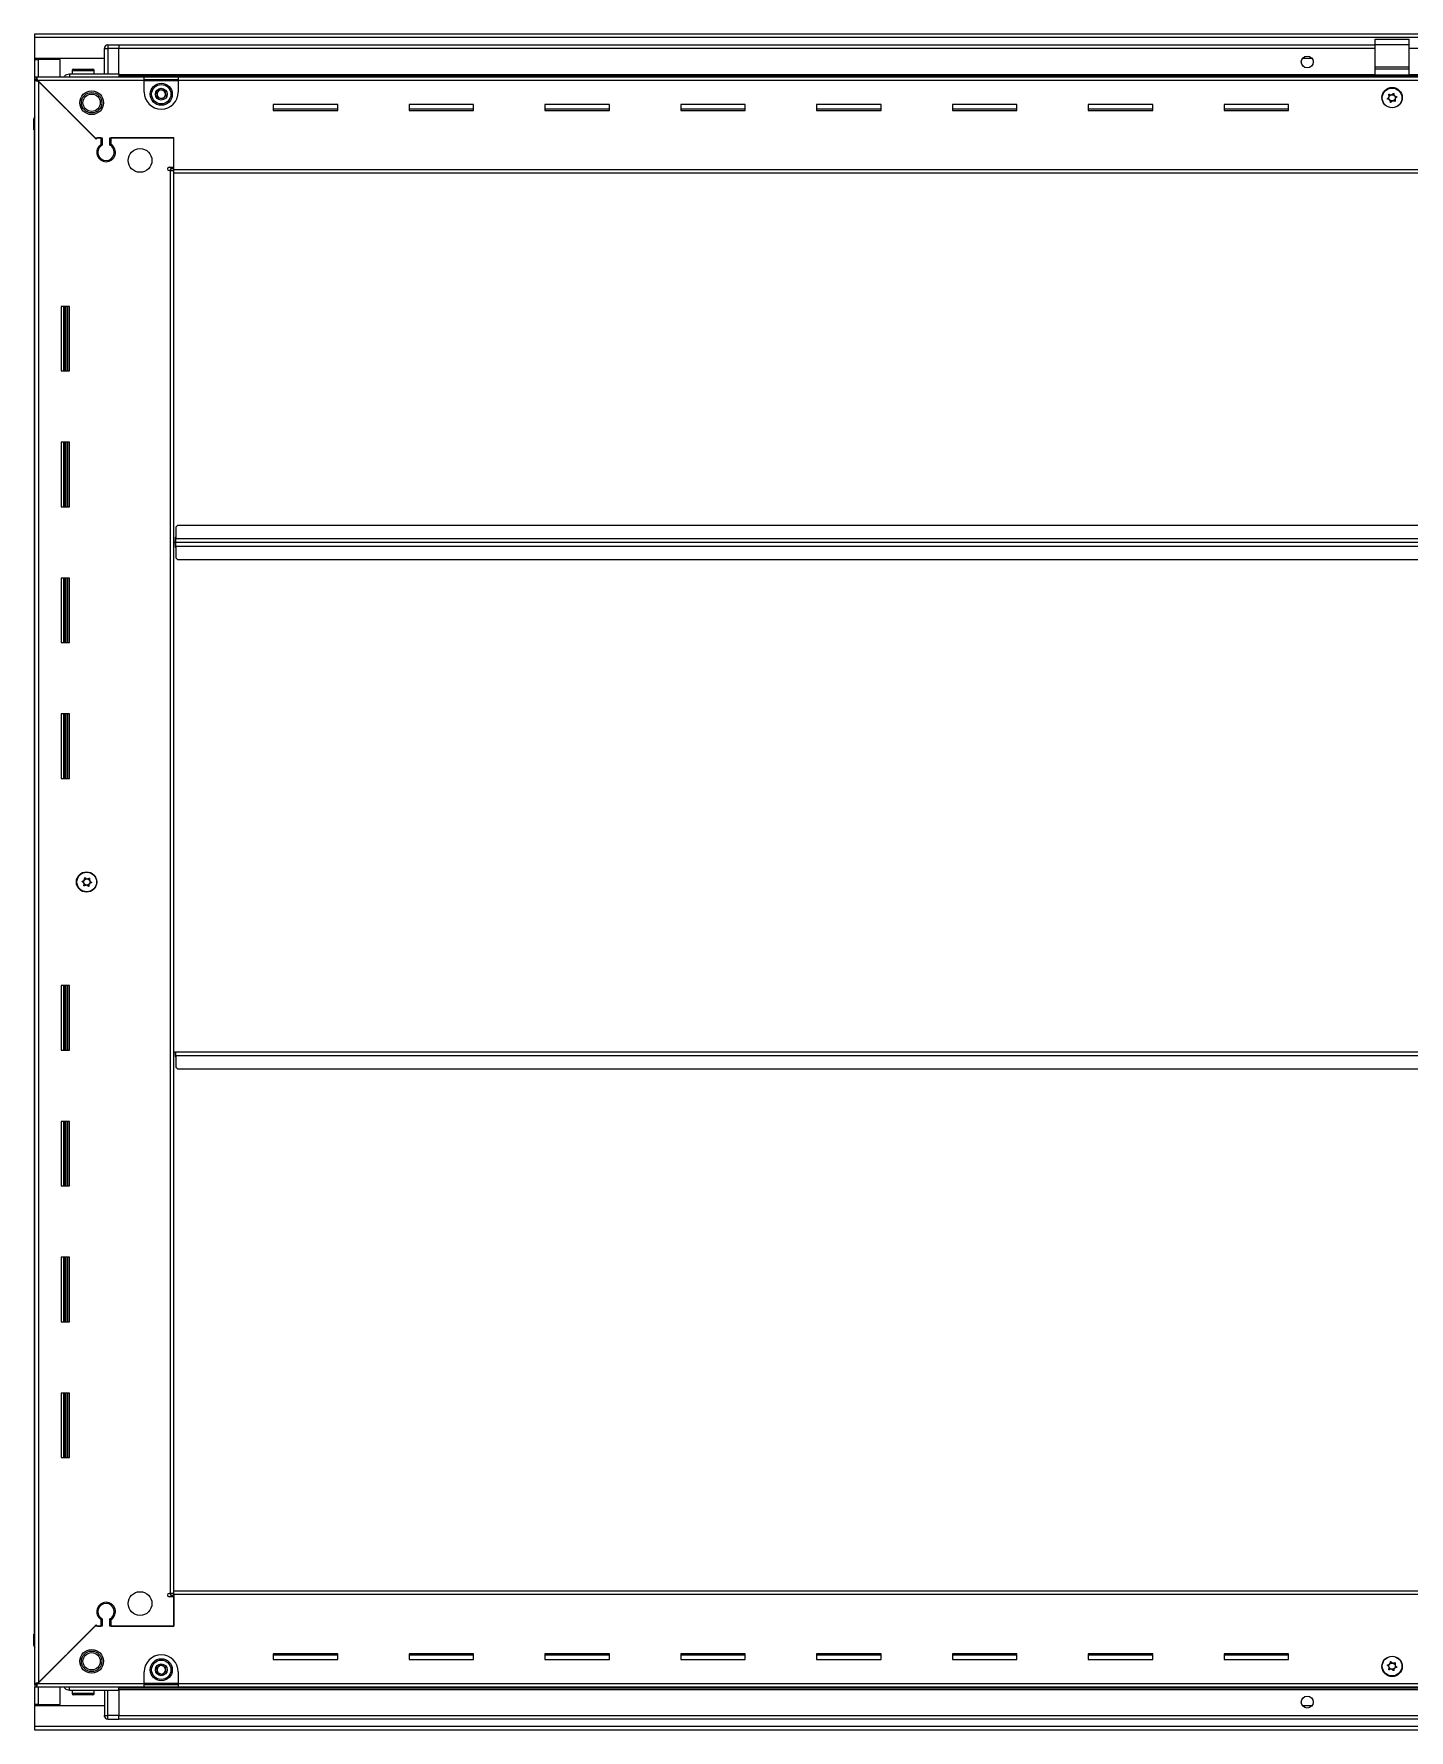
# Model space of a CAD drawing. Header units: millimetres. Extents: x 1132 to 7266, y -1494 to 2159.
# Drawn here: x 5591 to 6401, y 948 to 1947 of the extents above; entities that cross this region are included whole.
import ezdxf

# ---------------------------------------------------------------- set-up
doc = ezdxf.new("R2010")
doc.units = ezdxf.units.MM

msp = doc.modelspace()

# ---------------------------------------------------------------- linework, layer by layer
at = {"color": 7, "linetype": 'Continuous', "lineweight": 25}
for p, q in [((5591.08, 1946.6), (7190.08, 1946.6)), ((5591.08, 1944.5), (5591.08, 1946.6)), ((5591.08, 1932.1), (5591.08, 1944.5)), ((5632.08, 1923.1), (5632.08, 1938.1)), ((5632.75, 1939.6), (5632.75, 1939.6)), ((5634.08, 1940.1), (5640.58, 1940.1)), ((5634.08, 1940.1), (5640.58, 1940.1)), ((5640.58, 1940.1), (5640.57, 1940.1)), ((5640.58, 1940.1), (5640.58, 1940.1)), ((5640.58, 1940.1), (5640.58, 1938.1)), ((6380.58, 1939.95), (5640.58, 1939.95)), ((5640.58, 1923.1), (5640.58, 1938.1)), ((6380.58, 1943.6), (6400.58, 1943.6)), ((6380.58, 1940.34), (6380.58, 1943.6)), ((6380.58, 1927.19), (6380.58, 1940.34)), ((6400.58, 1940.34), (6400.58, 1943.6)), ((6400.58, 1927.19), (6400.58, 1940.34)), ((5632.08, 1932.1), (5591.08, 1932.1)), ((5591.08, 1931.6), (5591.08, 1932.1)), ((5591.08, 1931.6), (5593.18, 1931.6)), ((5591.08, 1921.35), (5591.08, 1931.6)), ((5592.58, 1931.6), (5592.58, 1932.1)), ((5606.08, 1931.6), (5593.18, 1931.6)), ((5606.08, 1921.35), (5606.08, 1931.6)), ((6343.45, 1932.1), (6337.7, 1932.1)), ((5591.08, 1919.85), (5591.08, 1921.35)), ((5591.08, 1921.35), (5592.08, 1921.35)), ((5591.08, 1919.35), (5591.08, 1919.85)), ((5591.08, 1919.85), (5592.08, 1919.85)), ((5591.08, 974.85), (5591.08, 1919.35)), ((5592.58, 1919.35), (5591.08, 1919.35)), ((5592.08, 1919.85), (5592.08, 1921.35)), ((5592.08, 1921.35), (5655.58, 1921.35)), ((5592.68, 1919.25), (5626.58, 1885.35)), ((5627.28, 1884.65), (5593.18, 1918.75)), ((5611.58, 1923.1), (5640.58, 1923.1)), ((5613.08, 1925), (5613.08, 1923.1)), ((5613.88, 1925.8), (5625.28, 1925.8)), ((5626.08, 1923.1), (5626.08, 1925)), ((5640.58, 1923.1), (5640.58, 1922.6)), ((5640.58, 1921.95), (7140.58, 1921.95)), ((5655.58, 1919.25), (5655.58, 1921.35)), ((5655.58, 1921.35), (5675.58, 1921.35)), ((5655.58, 1919.85), (5675.58, 1919.85)), ((5655.58, 1912.35), (5655.58, 1919.25)), ((5675.58, 1921.35), (7105.58, 1921.35)), ((5675.58, 1921.35), (5675.58, 1919.25)), ((5675.58, 1919.25), (5675.58, 1912.35)), ((6380.58, 1926.1), (6380.58, 1927.19)), ((6380.58, 1926.1), (6400.58, 1926.1)), ((6380.58, 1922.6), (6380.58, 1926.1)), ((6380.58, 1922.6), (6400.58, 1922.6)), ((6384.58, 1922.6), (6384.58, 1921.95)), ((6387.08, 1921.95), (6387.08, 1922.6)), ((6394.08, 1921.95), (6394.08, 1922.6)), ((6396.58, 1921.95), (6396.58, 1922.6)), ((6400.58, 1926.1), (6400.58, 1927.19)), ((6400.58, 1922.6), (6400.58, 1926.1)), ((5769.58, 1905.1), (5731.58, 1905.1)), ((5731.58, 1905.1), (5731.58, 1901.6)), ((5769.58, 1902.35), (5731.58, 1902.35)), ((5731.58, 1901.6), (5769.58, 1901.6)), ((5769.58, 1901.6), (5769.58, 1905.1)), ((5849.58, 1905.1), (5811.58, 1905.1)), ((5811.58, 1905.1), (5811.58, 1901.6)), ((5849.58, 1902.35), (5811.58, 1902.35)), ((5811.58, 1901.6), (5849.58, 1901.6)), ((5849.58, 1901.6), (5849.58, 1905.1)), ((5929.58, 1905.1), (5891.58, 1905.1)), ((5891.58, 1905.1), (5891.58, 1901.6)), ((5929.58, 1902.35), (5891.58, 1902.35)), ((5891.58, 1901.6), (5929.58, 1901.6)), ((5929.58, 1901.6), (5929.58, 1905.1)), ((6009.58, 1905.1), (5971.58, 1905.1)), ((5971.58, 1905.1), (5971.58, 1901.6)), ((6009.58, 1902.35), (5971.58, 1902.35)), ((5971.58, 1901.6), (6009.58, 1901.6)), ((6009.58, 1901.6), (6009.58, 1905.1)), ((6089.58, 1905.1), (6051.58, 1905.1)), ((6051.58, 1905.1), (6051.58, 1901.6)), ((6089.58, 1902.35), (6051.58, 1902.35)), ((6051.58, 1901.6), (6089.58, 1901.6)), ((6089.58, 1901.6), (6089.58, 1905.1)), ((6169.58, 1905.1), (6131.58, 1905.1)), ((6131.58, 1905.1), (6131.58, 1901.6)), ((6169.58, 1902.35), (6131.58, 1902.35)), ((6131.58, 1901.6), (6169.58, 1901.6)), ((6169.58, 1901.6), (6169.58, 1905.1)), ((6249.58, 1905.1), (6211.58, 1905.1)), ((6211.58, 1905.1), (6211.58, 1901.6)), ((6249.58, 1902.35), (6211.58, 1902.35)), ((6211.58, 1901.6), (6249.58, 1901.6)), ((6249.58, 1901.6), (6249.58, 1905.1)), ((6329.58, 1905.1), (6291.58, 1905.1)), ((6291.58, 1905.1), (6291.58, 1901.6)), ((6329.58, 1902.35), (6291.58, 1902.35)), ((6291.58, 1901.6), (6329.58, 1901.6)), ((6329.58, 1901.6), (6329.58, 1905.1)), ((5590.57, 1896.6), (5590.57, 1890.1)), ((5590.57, 1890.1), (5590.58, 1890.1)), ((5590.58, 1890.1), (5590.58, 1896.6)), ((5591.08, 1890.1), (5590.58, 1890.1)), ((5590.73, 1890.1), (5590.73, 1004.1)), ((5626.58, 1885.35), (5630.78, 1885.35)), ((5627.98, 1885.35), (5627.28, 1884.65)), ((5630.08, 1885.35), (5627.98, 1885.35)), ((5630.08, 1885.35), (5630.08, 1881.46)), ((5630.78, 1885.35), (5630.78, 1881.07)), ((5635.38, 1885.35), (5673.08, 1885.35)), ((5635.38, 1881.07), (5635.38, 1885.35)), ((5636.08, 1881.46), (5636.08, 1885.35)), ((5673.08, 1885.35), (5636.08, 1885.35)), ((5673.08, 1866.7), (5673.08, 1885.35)), ((5673.08, 1868.1), (5673.08, 1885.35)), ((5631.08, 1872.49), (5631.08, 1871.73)), ((5670.23, 1868.1), (5673.08, 1868.1)), ((5670.98, 1866.1), (5670.23, 1866.1)), ((5670.98, 1866.1), (5673.08, 1866.1)), ((5673.08, 1867.1), (5671.08, 1867.1)), ((5671.08, 1867.1), (5671.08, 1866.1)), ((5673.08, 1864.6), (5673.08, 1866.7)), ((7108.08, 1864.6), (5673.08, 1864.6)), ((5673.08, 1029.6), (5673.08, 1864.6)), ((5611.58, 1786.1), (5606.58, 1786.1)), ((5606.58, 1786.1), (5606.58, 1748.1)), ((5608.73, 1748.1), (5608.73, 1786.1)), ((5610.52, 1748.1), (5610.52, 1786.1)), ((5610.55, 1748.1), (5610.55, 1786.1)), ((5611.58, 1748.1), (5611.58, 1786.1)), ((5606.58, 1748.1), (5611.58, 1748.1)), ((5611.58, 1706.1), (5606.58, 1706.1)), ((5606.58, 1706.1), (5606.58, 1668.1)), ((5608.73, 1668.1), (5608.73, 1706.1)), ((5610.52, 1668.1), (5610.52, 1706.1)), ((5610.55, 1668.1), (5610.55, 1706.1)), ((5611.58, 1668.1), (5611.58, 1706.1)), ((5606.58, 1668.1), (5611.58, 1668.1)), ((5674.08, 1649.95), (5673.83, 1649.95)), ((5673.83, 1649.95), (5673.83, 1647.1)), ((5675.08, 1657.1), (5674.08, 1656.1)), ((5674.08, 1656.1), (5674.08, 1649.2)), ((5674.08, 1647.1), (5674.08, 1649.2)), ((7106.08, 1657.1), (5675.08, 1657.1)), ((5673.83, 1647.1), (5673.08, 1647.1)), ((5673.83, 1647.1), (5673.83, 1644.25)), ((5673.83, 1644.25), (5674.08, 1644.25)), ((5674.08, 1645), (5674.08, 1647.1)), ((7107.08, 1647.1), (5674.08, 1647.1)), ((5674.08, 1645), (5674.08, 1638.1)), ((5674.08, 1638.1), (5675.08, 1637.1)), ((5675.08, 1637.1), (7106.08, 1637.1)), ((5611.58, 1626.1), (5606.58, 1626.1)), ((5606.58, 1626.1), (5606.58, 1588.1)), ((5608.73, 1588.1), (5608.73, 1626.1)), ((5610.52, 1588.1), (5610.52, 1626.1)), ((5610.55, 1588.1), (5610.55, 1626.1)), ((5611.58, 1588.1), (5611.58, 1626.1)), ((5606.58, 1588.1), (5611.58, 1588.1)), ((5611.58, 1546.1), (5606.58, 1546.1)), ((5606.58, 1546.1), (5606.58, 1508.1)), ((5608.73, 1508.1), (5608.73, 1546.1)), ((5610.52, 1508.1), (5610.52, 1546.1)), ((5610.55, 1508.1), (5610.55, 1546.1)), ((5611.58, 1508.1), (5611.58, 1546.1)), ((5606.58, 1508.1), (5611.58, 1508.1)), ((5611.58, 1386.1), (5606.58, 1386.1)), ((5606.58, 1386.1), (5606.58, 1348.1)), ((5608.73, 1348.1), (5608.73, 1386.1)), ((5610.52, 1348.1), (5610.52, 1386.1)), ((5610.55, 1348.1), (5610.55, 1386.1)), ((5611.58, 1348.1), (5611.58, 1386.1)), ((5606.58, 1348.1), (5611.58, 1348.1)), ((5673.08, 1347.1), (5673.83, 1347.1)), ((5673.83, 1347.1), (5673.83, 1344.25)), ((5673.83, 1344.25), (5674.08, 1344.25)), ((5674.08, 1345), (5674.08, 1347.1)), ((5674.08, 1347.1), (7107.08, 1347.1)), ((5674.08, 1345), (5674.08, 1338.1)), ((5674.08, 1338.1), (5675.08, 1337.1)), ((5675.08, 1337.1), (7106.08, 1337.1)), ((5611.58, 1306.1), (5606.58, 1306.1)), ((5606.58, 1306.1), (5606.58, 1268.1)), ((5608.73, 1268.1), (5608.73, 1306.1)), ((5610.52, 1268.1), (5610.52, 1306.1)), ((5610.55, 1268.1), (5610.55, 1306.1)), ((5611.58, 1268.1), (5611.58, 1306.1)), ((5606.58, 1268.1), (5611.58, 1268.1)), ((5611.58, 1226.1), (5606.58, 1226.1)), ((5606.58, 1226.1), (5606.58, 1188.1)), ((5608.73, 1188.1), (5608.73, 1226.1)), ((5610.52, 1188.1), (5610.52, 1226.1)), ((5610.55, 1188.1), (5610.55, 1226.1)), ((5611.58, 1188.1), (5611.58, 1226.1)), ((5606.58, 1188.1), (5611.58, 1188.1)), ((5611.58, 1146.1), (5606.58, 1146.1)), ((5606.58, 1146.1), (5606.58, 1108.1)), ((5608.73, 1108.1), (5608.73, 1146.1)), ((5610.52, 1108.1), (5610.52, 1146.1)), ((5610.55, 1108.1), (5610.55, 1146.1)), ((5611.58, 1108.1), (5611.58, 1146.1)), ((5606.58, 1108.1), (5611.58, 1108.1)), ((5673.08, 1027.5), (5673.08, 1029.6)), ((5673.08, 1029.6), (7108.08, 1029.6)), ((5631.08, 1022.48), (5631.08, 1021.72)), ((5670.23, 1028.1), (5670.98, 1028.1)), ((5673.08, 1026.1), (5670.23, 1026.1)), ((5673.08, 1028.1), (5670.98, 1028.1)), ((5671.08, 1028.1), (5671.08, 1027.1)), ((5671.08, 1027.1), (5673.08, 1027.1)), ((5673.08, 1027.5), (5673.08, 1008.85)), ((5673.08, 1008.85), (5673.08, 1026.1)), ((5593.18, 975.45), (5627.28, 1009.55)), ((5627.28, 1009.55), (5627.98, 1008.85)), ((5630.08, 1012.74), (5630.08, 1008.85)), ((5630.78, 1013.14), (5630.78, 1008.85)), ((5635.38, 1008.85), (5635.38, 1013.14)), ((5636.08, 1008.85), (5636.08, 1012.74)), ((5590.57, 997.6), (5590.57, 1004.1)), ((5590.57, 1004.1), (5590.58, 1004.1)), ((5590.58, 1004.1), (5590.58, 1004.1)), ((5590.58, 1004.1), (5590.58, 997.6)), ((5591.08, 1004.1), (5590.58, 1004.1)), ((5626.58, 1008.85), (5592.68, 974.95)), ((5630.78, 1008.85), (5626.58, 1008.85)), ((5627.98, 1008.85), (5630.08, 1008.85)), ((5673.08, 1008.85), (5635.38, 1008.85)), ((5636.08, 1008.85), (5673.08, 1008.85)), ((5591.07, 996.28), (5591.07, 996.28)), ((5769.58, 992.6), (5731.58, 992.6)), ((5731.58, 992.6), (5731.58, 989.1)), ((5731.58, 991.85), (5769.58, 991.85)), ((5731.58, 989.1), (5769.58, 989.1)), ((5769.58, 989.1), (5769.58, 992.6)), ((5849.58, 992.6), (5811.58, 992.6)), ((5811.58, 992.6), (5811.58, 989.1)), ((5811.58, 991.85), (5849.58, 991.85)), ((5811.58, 989.1), (5849.58, 989.1)), ((5849.58, 989.1), (5849.58, 992.6)), ((5929.58, 992.6), (5891.58, 992.6)), ((5891.58, 992.6), (5891.58, 989.1)), ((5891.58, 991.85), (5929.58, 991.85)), ((5891.58, 989.1), (5929.58, 989.1)), ((5929.58, 989.1), (5929.58, 992.6)), ((6009.58, 992.6), (5971.58, 992.6)), ((5971.58, 992.6), (5971.58, 989.1)), ((5971.58, 991.85), (6009.58, 991.85)), ((5971.58, 989.1), (6009.58, 989.1)), ((6009.58, 989.1), (6009.58, 992.6)), ((6089.58, 992.6), (6051.58, 992.6)), ((6051.58, 992.6), (6051.58, 989.1)), ((6051.58, 991.85), (6089.58, 991.85)), ((6051.58, 989.1), (6089.58, 989.1)), ((6089.58, 989.1), (6089.58, 992.6)), ((6169.58, 992.6), (6131.58, 992.6)), ((6131.58, 992.6), (6131.58, 989.1)), ((6131.58, 991.85), (6169.58, 991.85)), ((6131.58, 989.1), (6169.58, 989.1)), ((6169.58, 989.1), (6169.58, 992.6)), ((6249.58, 992.6), (6211.58, 992.6)), ((6211.58, 992.6), (6211.58, 989.1)), ((6211.58, 991.85), (6249.58, 991.85)), ((6211.58, 989.1), (6249.58, 989.1)), ((6249.58, 989.1), (6249.58, 992.6)), ((6329.58, 992.6), (6291.58, 992.6)), ((6291.58, 992.6), (6291.58, 989.1)), ((6291.58, 991.85), (6329.58, 991.85)), ((6291.58, 989.1), (6329.58, 989.1)), ((6329.58, 989.1), (6329.58, 992.6)), ((5655.58, 974.95), (5655.58, 981.85)), ((5675.58, 981.85), (5675.58, 974.95)), ((5591.08, 974.35), (5591.08, 974.85)), ((5592.58, 974.85), (5591.08, 974.85)), ((5591.08, 974.35), (5591.08, 972.85)), ((5592.08, 974.35), (5591.08, 974.35)), ((5591.08, 962.6), (5591.08, 972.85)), ((5592.08, 972.85), (5591.08, 972.85)), ((5592.08, 974.35), (5592.08, 972.85)), ((5655.58, 972.85), (5592.08, 972.85)), ((5606.08, 962.6), (5606.08, 972.85)), ((5611.58, 971.1), (5640.58, 971.1)), ((5613.08, 971.1), (5613.08, 969.2)), ((5626.08, 969.2), (5626.08, 971.1)), ((5632.08, 971.1), (5632.08, 956.1)), ((7140.58, 972.25), (5640.58, 972.25)), ((5640.58, 971.1), (5640.58, 971.6)), ((5640.58, 971.1), (5640.58, 956.1)), ((5655.58, 972.85), (5655.58, 974.95)), ((5675.58, 974.35), (5655.58, 974.35)), ((5675.58, 972.85), (5655.58, 972.85)), ((5675.58, 974.95), (5675.58, 972.85)), ((7105.58, 972.85), (5675.58, 972.85)), ((5593.18, 962.6), (5591.08, 962.6)), ((5591.08, 962.1), (5591.08, 962.6)), ((5591.08, 949.7), (5591.08, 962.1)), ((5591.08, 962.1), (5632.08, 962.1)), ((5592.58, 962.1), (5592.58, 962.6)), ((5593.18, 962.6), (5606.08, 962.6)), ((5617.65, 968.4), (5613.88, 968.4)), ((5625.28, 968.4), (5617.65, 968.4)), ((6337.7, 962.1), (6343.45, 962.1)), ((5591.08, 947.6), (5591.08, 949.7)), ((5632.08, 956.1), (5632.08, 956.1)), ((5634.08, 954.1), (5640.58, 954.1)), ((5634.08, 954.1), (5640.58, 954.1)), ((5640.58, 954.1), (5640.58, 956.1)), ((5640.58, 954.25), (7140.58, 954.25)), ((5640.58, 954.1), (5640.58, 954.1)), ((7190.08, 947.6), (5591.08, 947.6))]:
    msp.add_line(p, q, dxfattribs=at)
at = {"color": 8, "linetype": 'Continuous', "lineweight": 18}
for p, q in [((7190.08, 1944.5), (5591.08, 1944.5)), ((5632.08, 1938.1), (5634.08, 1938.1)), ((5634.08, 1940.1), (5634.08, 1938.1)), ((5634.08, 1938.1), (5634.08, 1923.1)), ((5640.58, 1938.1), (5634.08, 1938.1)), ((6380.58, 1940.34), (6400.58, 1940.34)), ((5593.18, 1931.6), (5593.18, 1932.1)), ((5593.18, 1921.35), (5593.18, 1931.6)), ((6380.58, 1937.95), (5640.58, 1937.95)), ((7140.58, 1937.95), (6400.58, 1937.95)), ((5655.58, 1919.25), (5592.68, 1919.25)), ((5593.18, 1918.75), (5593.18, 975.45)), ((5613.08, 1925), (5626.08, 1925)), ((6380.58, 1922.6), (5640.58, 1922.6)), ((7140.58, 1921.37), (5640.58, 1921.37)), ((5655.58, 1919.25), (5675.58, 1919.25)), ((7105.58, 1919.25), (5675.58, 1919.25)), ((6380.58, 1927.19), (6400.58, 1927.19)), ((6386.58, 1921.95), (6386.58, 1922.6)), ((6394.58, 1921.95), (6394.58, 1922.6)), ((7140.58, 1922.6), (6400.58, 1922.6)), ((5591.08, 1896.6), (5590.58, 1896.6)), ((5670.98, 1028.1), (5670.98, 1866.1)), ((5673.08, 1866.7), (7108.08, 1866.7)), ((5608.08, 1786.1), (5608.08, 1748.1)), ((5609.31, 1786.1), (5609.31, 1748.1)), ((5608.08, 1706.1), (5608.08, 1668.1)), ((5609.31, 1706.1), (5609.31, 1668.1)), ((7107.08, 1649.2), (5674.08, 1649.2)), ((5674.08, 1645), (7107.08, 1645)), ((5608.08, 1626.1), (5608.08, 1588.1)), ((5609.31, 1626.1), (5609.31, 1588.1)), ((5608.08, 1546.1), (5608.08, 1508.1)), ((5609.31, 1546.1), (5609.31, 1508.1)), ((5608.08, 1386.1), (5608.08, 1348.1)), ((5609.31, 1386.1), (5609.31, 1348.1)), ((5674.08, 1345), (7107.08, 1345)), ((5608.08, 1306.1), (5608.08, 1268.1)), ((5609.31, 1306.1), (5609.31, 1268.1)), ((5608.08, 1226.1), (5608.08, 1188.1)), ((5609.31, 1226.1), (5609.31, 1188.1)), ((5608.08, 1146.1), (5608.08, 1108.1)), ((5609.31, 1146.1), (5609.31, 1108.1)), ((7108.08, 1027.5), (5673.08, 1027.5)), ((5591.08, 997.6), (5590.58, 997.6)), ((5592.68, 974.95), (5655.58, 974.95)), ((5593.18, 962.6), (5593.18, 972.85)), ((5617.38, 969.2), (5613.08, 969.2)), ((5626.08, 969.2), (5617.38, 969.2)), ((5634.08, 956.1), (5634.08, 971.1)), ((5640.58, 972.84), (7140.58, 972.84)), ((5640.58, 971.6), (7140.58, 971.6)), ((5675.58, 974.95), (5655.58, 974.95)), ((5675.58, 974.95), (7105.58, 974.95)), ((5593.18, 962.1), (5593.18, 962.6)), ((7190.08, 949.7), (5591.08, 949.7)), ((5632.08, 956.1), (5634.08, 956.1)), ((5634.08, 954.1), (5634.08, 956.1)), ((5640.58, 956.1), (5634.08, 956.1)), ((5640.58, 956.25), (7140.58, 956.25))]:
    msp.add_line(p, q, dxfattribs=at)
at = {"color": 7, "linetype": 'Continuous', "lineweight": 25, "flags": 128}
msp.add_lwpolyline([(5632.22, 955.35), (5632.11, 955.71), (5632.08, 956.1)], dxfattribs=at)
at = {"color": 7, "linetype": 'Continuous', "lineweight": 25}
for centre, radius in [((6340.58, 1930.1), 3.5), ((5624.58, 1906.1), 7), ((5624.58, 1906.1), 6.02), ((5624.58, 1906.1), 5.1), ((5665.58, 1911.1), 6.5), ((5665.58, 1911.1), 3.46), ((6390.58, 1909.1), 6), ((6390.58, 1908.95), 5.79), ((6390.58, 1908.95), 1.85), ((5653.08, 1872.1), 7), ((5621.58, 1447.1), 6), ((5621.73, 1447.1), 5.79), ((5621.73, 1447.1), 1.85), ((5653.08, 1022.1), 7), ((5624.58, 988.1), 7), ((5624.58, 988.1), 6.02), ((5624.58, 988.1), 5.1), ((5665.58, 983.1), 6.5), ((6390.58, 985.1), 6), ((6390.58, 985.25), 5.79), ((5665.58, 983.1), 3.46), ((6390.58, 985.25), 1.85), ((6340.58, 964.1), 3.5)]:
    msp.add_circle(centre, radius, dxfattribs=at)
at = {"color": 8, "linetype": 'Continuous', "lineweight": 18}
for centre in [(5665.58, 1911.1), (5665.58, 983.1)]:
    msp.add_circle(centre, 5.7, dxfattribs=at)
at = {"color": 7, "linetype": 'Continuous', "lineweight": 25}
for centre, radius, start, end in [((5634.08, 1938.1), 2, 90, 180), ((5613.88, 1925), 0.8, 90, 180), ((5625.28, 1925), 0.8, 0, 90), ((5631.88, 1923.3), 0.2, 270, 0), ((5665.58, 1912.35), 10, 180, 270), ((5665.58, 1911.1), 2.5, 134.01559, 194.01559), ((5665.58, 1911.1), 2.5, 194.01559, 254.01559), ((5665.58, 1911.1), 2.5, 74.01559, 134.01559), ((5665.58, 1911.1), 2.5, 254.01559, 314.01559), ((5665.58, 1912.35), 10, 270, 0), ((5665.58, 1911.1), 2.5, 14.01559, 74.01559), ((5665.58, 1911.1), 2.5, 314.01559, 14.01559), ((5592.58, 1896.6), 2, 138.59038, 180), ((5633.08, 1876.85), 5.5, 123.05573, 56.94427), ((5633.08, 1876.85), 4.8, 118.63099, 61.36901), ((5670.23, 1867.1), 1, 90, 270), ((5633.08, 1017.35), 5.5, 303.05573, 236.94427), ((5633.08, 1017.35), 4.8, 298.63099, 241.36901), ((5670.23, 1027.1), 1, 90, 270), ((5592.57, 997.6), 2, 180, 199.56674), ((5592.58, 997.6), 2, 180, 221.40962), ((5592.57, 997.6), 2, 213.78451, 221.40962), ((5665.58, 981.85), 10, 90, 180), ((5665.58, 981.85), 10, 0, 90), ((5665.58, 983.1), 2.5, 127.47401, 187.47401), ((5665.58, 983.1), 2.5, 187.47401, 247.47401), ((5665.58, 983.1), 2.5, 67.47401, 127.47401), ((5665.58, 983.1), 2.5, 247.47401, 307.47401), ((5665.58, 983.1), 2.5, 7.47401, 67.47401), ((5665.58, 983.1), 2.5, 307.47401, 7.47401), ((5613.88, 969.2), 0.8, 180, 270), ((5625.28, 969.2), 0.8, 270, 360), ((5631.88, 970.9), 0.2, 0, 90), ((5634.08, 956.1), 2, 180, 270)]:
    msp.add_arc(centre, radius, start, end, dxfattribs=at)
for points, knots in [([(5591.08, 1919.35), (5591.1, 1919.31), (5591.15, 1919.22), (5591.55, 1919.09), (5592.1, 1918.95), (5592.68, 1918.84), (5593.05, 1918.78), (5593.18, 1918.75)], [0, 0, 0, 0, 0.2302553, 0.4485219, 0.6667858, 0.8850496, 1, 1, 1, 1]), ([(5592.68, 1919.25), (5592.63, 1919.51), (5592.54, 1920), (5592.41, 1920.64), (5592.27, 1921.11), (5592.16, 1921.33), (5592.1, 1921.35), (5592.08, 1921.35)], [0, 0, 0, 0, 0.230255, 0.448522, 0.666786, 0.88505, 1, 1, 1, 1]), ([(5608.36, 1921.35), (5608.48, 1921.55), (5608.87, 1922.2), (5610.02, 1922.91), (5611.06, 1923.04), (5611.58, 1923.1)], [0, 0, 0, 0, 0.18225, 0.591125, 1, 1, 1, 1]), ([(5640.58, 1923.1), (5640.58, 1923.07), (5640.58, 1922.99), (5640.58, 1922.37), (5640.58, 1921.79), (5640.58, 1921.4), (5640.58, 1921.37)], [0, 0, 0, 0, 0.324279, 0.648558, 0.972836, 1, 1, 1, 1]), ([(5662.8, 1911.9), (5663.17, 1912.26), (5663.86, 1912.93), (5664.55, 1913.59), (5664.88, 1913.91)], [0, 0, 0, 0, 0.534686, 1, 1, 1, 1]), ([(5663.5, 1909.1), (5663.42, 1909.43), (5663.22, 1910.23), (5662.98, 1911.2), (5662.83, 1911.78), (5662.8, 1911.9)], [0, 0, 0, 0, 0.362901, 0.866875, 1, 1, 1, 1]), ([(5666.27, 1908.3), (5665.78, 1908.45), (5664.85, 1908.71), (5663.93, 1908.98), (5663.5, 1909.1)], [0, 0, 0, 0, 0.534686, 1, 1, 1, 1]), ([(5664.88, 1913.91), (5665.37, 1913.76), (5666.3, 1913.5), (5667.22, 1913.23), (5667.65, 1913.11)], [0, 0, 0, 0, 0.534686, 1, 1, 1, 1]), ([(5668.35, 1910.31), (5667.98, 1909.95), (5667.29, 1909.28), (5666.6, 1908.61), (5666.27, 1908.3)], [0, 0, 0, 0, 0.534686, 1, 1, 1, 1]), ([(5667.65, 1913.11), (5667.68, 1912.99), (5667.83, 1912.41), (5668.07, 1911.44), (5668.27, 1910.64), (5668.35, 1910.31)], [0, 0, 0, 0, 0.1331247, 0.6370994, 1, 1, 1, 1]), ([(6388.69, 1911.03), (6388.68, 1911.02), (6388.67, 1910.99), (6388.66, 1910.94), (6388.67, 1910.79), (6388.77, 1910.42), (6388.9, 1909.89), (6388.74, 1909.28), (6388.38, 1908.91), (6388.07, 1908.66), (6387.9, 1908.5), (6387.85, 1908.42), (6387.84, 1908.38), (6387.84, 1908.35), (6387.86, 1908.32), (6387.91, 1908.27), (6388.16, 1908.18), (6388.62, 1908.07), (6389.26, 1907.76), (6389.51, 1907.09), (6389.57, 1906.62), (6389.65, 1906.36), (6389.69, 1906.31), (6389.71, 1906.29), (6389.75, 1906.28), (6389.78, 1906.29), (6389.82, 1906.3), (6389.89, 1906.35), (6390.06, 1906.5), (6390.33, 1906.77), (6390.73, 1907.09), (6391.35, 1907.2), (6391.86, 1907.01), (6392.23, 1906.88), (6392.38, 1906.86), (6392.43, 1906.87), (6392.46, 1906.88), (6392.48, 1906.92), (6392.49, 1906.97), (6392.48, 1907.12), (6392.38, 1907.49), (6392.25, 1908.01), (6392.41, 1908.62), (6392.77, 1909), (6393.08, 1909.25), (6393.25, 1909.41), (6393.3, 1909.49), (6393.31, 1909.53), (6393.31, 1909.56), (6393.29, 1909.59), (6393.24, 1909.63), (6392.99, 1909.73), (6392.53, 1909.84), (6391.89, 1910.15), (6391.64, 1910.81), (6391.58, 1911.29), (6391.5, 1911.54), (6391.46, 1911.6), (6391.44, 1911.62), (6391.41, 1911.63), (6391.37, 1911.62), (6391.33, 1911.6), (6391.26, 1911.56), (6391.09, 1911.41), (6390.82, 1911.14), (6390.42, 1910.82), (6389.8, 1910.71), (6389.29, 1910.89), (6388.92, 1911.03), (6388.77, 1911.05), (6388.72, 1911.04), (6388.7, 1911.03), (6388.69, 1911.03)], [0, 0, 0, 0, 0.002009, 0.00442, 0.009365, 0.025528, 0.067705, 0.095786, 0.124646, 0.150342, 0.160519, 0.163394, 0.165697, 0.167245, 0.168874, 0.17077, 0.178606, 0.211994, 0.249994, 0.287995, 0.321383, 0.329219, 0.331115, 0.332744, 0.334292, 0.336217, 0.338535, 0.341318, 0.349662, 0.375358, 0.404217, 0.432298, 0.474475, 0.490639, 0.496669, 0.49844, 0.5, 0.502009, 0.50442, 0.509365, 0.525528, 0.567705, 0.595786, 0.624646, 0.650342, 0.660519, 0.663394, 0.665697, 0.667245, 0.668874, 0.67077, 0.678606, 0.711994, 0.749994, 0.787995, 0.821383, 0.829219, 0.831115, 0.832744, 0.834292, 0.836217, 0.838535, 0.841318, 0.849662, 0.875358, 0.904217, 0.932298, 0.974475, 0.990639, 0.996669, 0.99844, 1, 1, 1, 1]), ([(5623.36, 1449.38), (5623.35, 1449.38), (5623.33, 1449.39), (5623.27, 1449.39), (5623.13, 1449.35), (5622.78, 1449.18), (5622.3, 1448.93), (5621.67, 1448.97), (5621.23, 1449.25), (5620.92, 1449.49), (5620.73, 1449.63), (5620.64, 1449.66), (5620.6, 1449.67), (5620.57, 1449.65), (5620.54, 1449.63), (5620.51, 1449.57), (5620.46, 1449.31), (5620.46, 1448.83), (5620.28, 1448.14), (5619.69, 1447.76), (5619.24, 1447.6), (5619, 1447.48), (5618.95, 1447.42), (5618.94, 1447.4), (5618.94, 1447.36), (5618.95, 1447.33), (5618.98, 1447.3), (5619.03, 1447.24), (5619.22, 1447.1), (5619.54, 1446.9), (5619.94, 1446.57), (5620.17, 1445.98), (5620.09, 1445.44), (5620.04, 1445.06), (5620.04, 1444.91), (5620.07, 1444.85), (5620.09, 1444.83), (5620.13, 1444.82), (5620.18, 1444.82), (5620.32, 1444.86), (5620.67, 1445.03), (5621.15, 1445.27), (5621.78, 1445.24), (5622.22, 1444.96), (5622.53, 1444.72), (5622.72, 1444.58), (5622.81, 1444.55), (5622.85, 1444.54), (5622.88, 1444.55), (5622.91, 1444.58), (5622.94, 1444.64), (5622.99, 1444.9), (5622.99, 1445.38), (5623.17, 1446.07), (5623.76, 1446.45), (5624.21, 1446.61), (5624.45, 1446.73), (5624.5, 1446.78), (5624.51, 1446.81), (5624.51, 1446.85), (5624.5, 1446.88), (5624.47, 1446.91), (5624.42, 1446.97), (5624.23, 1447.11), (5623.91, 1447.31), (5623.52, 1447.64), (5623.28, 1448.23), (5623.36, 1448.77), (5623.41, 1449.15), (5623.41, 1449.3), (5623.38, 1449.36), (5623.37, 1449.37), (5623.36, 1449.38)], [0, 0, 0, 0, 0.002009, 0.00442, 0.009365, 0.025528, 0.067705, 0.095786, 0.124646, 0.150342, 0.160519, 0.163394, 0.165697, 0.167245, 0.168874, 0.17077, 0.178606, 0.211994, 0.249994, 0.287995, 0.321383, 0.329219, 0.331115, 0.332744, 0.334292, 0.336217, 0.338535, 0.341318, 0.349662, 0.375358, 0.404217, 0.432298, 0.474475, 0.490639, 0.496669, 0.49844, 0.5, 0.502009, 0.50442, 0.509365, 0.525528, 0.567705, 0.595786, 0.624646, 0.650342, 0.660519, 0.663394, 0.665697, 0.667245, 0.668874, 0.67077, 0.678606, 0.711994, 0.749994, 0.787995, 0.821383, 0.829219, 0.831115, 0.832744, 0.834292, 0.836217, 0.838535, 0.841318, 0.849662, 0.875358, 0.904217, 0.932298, 0.974475, 0.990639, 0.996669, 0.99844, 1, 1, 1, 1]), ([(5662.91, 984.21), (5663.01, 984.29), (5663.48, 984.65), (5664.27, 985.26), (5664.93, 985.76), (5665.2, 985.97)], [0, 0, 0, 0, 0.133125, 0.637099, 1, 1, 1, 1]), ([(5663.28, 981.35), (5663.22, 981.86), (5663.09, 982.82), (5662.97, 983.77), (5662.91, 984.21)], [0, 0, 0, 0, 0.534686, 1, 1, 1, 1]), ([(5665.95, 980.24), (5665.47, 980.44), (5664.58, 980.81), (5663.7, 981.18), (5663.28, 981.35)], [0, 0, 0, 0, 0.534686, 1, 1, 1, 1]), ([(5665.2, 985.97), (5665.68, 985.77), (5666.57, 985.4), (5667.45, 985.03), (5667.87, 984.86)], [0, 0, 0, 0, 0.534686, 1, 1, 1, 1]), ([(5668.24, 982), (5667.97, 981.79), (5667.31, 981.29), (5666.52, 980.68), (5666.05, 980.32), (5665.95, 980.24)], [0, 0, 0, 0, 0.362901, 0.866875, 1, 1, 1, 1]), ([(5667.87, 984.86), (5667.93, 984.35), (5668.06, 983.39), (5668.18, 982.44), (5668.24, 982)], [0, 0, 0, 0, 0.534686, 1, 1, 1, 1]), ([(6388.69, 983.18), (6388.7, 983.18), (6388.72, 983.16), (6388.78, 983.16), (6388.92, 983.18), (6389.29, 983.32), (6389.8, 983.5), (6390.42, 983.39), (6390.82, 983.07), (6391.1, 982.79), (6391.28, 982.63), (6391.36, 982.59), (6391.4, 982.58), (6391.44, 982.59), (6391.46, 982.61), (6391.5, 982.66), (6391.58, 982.92), (6391.64, 983.39), (6391.89, 984.06), (6392.53, 984.37), (6392.99, 984.48), (6393.24, 984.57), (6393.29, 984.62), (6393.31, 984.65), (6393.31, 984.68), (6393.31, 984.71), (6393.28, 984.75), (6393.23, 984.82), (6393.07, 984.97), (6392.77, 985.21), (6392.41, 985.58), (6392.25, 986.19), (6392.39, 986.72), (6392.48, 987.1), (6392.5, 987.25), (6392.48, 987.3), (6392.46, 987.33), (6392.43, 987.35), (6392.37, 987.35), (6392.23, 987.33), (6391.86, 987.19), (6391.35, 987.01), (6390.73, 987.12), (6390.33, 987.44), (6390.05, 987.72), (6389.87, 987.88), (6389.79, 987.92), (6389.75, 987.93), (6389.71, 987.92), (6389.69, 987.9), (6389.65, 987.84), (6389.57, 987.59), (6389.51, 987.11), (6389.26, 986.45), (6388.62, 986.14), (6388.16, 986.03), (6387.91, 985.93), (6387.86, 985.89), (6387.84, 985.86), (6387.84, 985.83), (6387.85, 985.79), (6387.87, 985.76), (6387.92, 985.69), (6388.08, 985.54), (6388.38, 985.3), (6388.74, 984.92), (6388.9, 984.31), (6388.77, 983.79), (6388.67, 983.41), (6388.66, 983.26), (6388.67, 983.21), (6388.68, 983.19), (6388.69, 983.18)], [0, 0, 0, 0, 0.002009, 0.00442, 0.009365, 0.025528, 0.067705, 0.095786, 0.124646, 0.150342, 0.160519, 0.163394, 0.165697, 0.167245, 0.168874, 0.17077, 0.178606, 0.211994, 0.249994, 0.287995, 0.321383, 0.329219, 0.331115, 0.332744, 0.334292, 0.336217, 0.338535, 0.341318, 0.349662, 0.375358, 0.404217, 0.432298, 0.474475, 0.490639, 0.496669, 0.49844, 0.5, 0.502009, 0.50442, 0.509365, 0.525528, 0.567705, 0.595786, 0.624646, 0.650342, 0.660519, 0.663394, 0.665697, 0.667245, 0.668874, 0.67077, 0.678606, 0.711994, 0.749994, 0.787995, 0.821383, 0.829219, 0.831115, 0.832744, 0.834292, 0.836217, 0.838535, 0.841318, 0.849662, 0.875358, 0.904217, 0.932298, 0.974475, 0.990639, 0.996669, 0.99844, 1, 1, 1, 1]), ([(5593.18, 975.45), (5592.92, 975.41), (5592.43, 975.32), (5591.79, 975.19), (5591.32, 975.05), (5591.1, 974.94), (5591.08, 974.88), (5591.08, 974.85)], [0, 0, 0, 0, 0.230255, 0.448522, 0.666786, 0.88505, 1, 1, 1, 1]), ([(5592.08, 972.85), (5592.12, 972.88), (5592.21, 972.93), (5592.34, 973.33), (5592.48, 973.88), (5592.59, 974.46), (5592.65, 974.83), (5592.68, 974.95)], [0, 0, 0, 0, 0.230255, 0.448522, 0.666786, 0.88505, 1, 1, 1, 1]), ([(5608.36, 972.85), (5608.48, 972.65), (5608.87, 972.01), (5610.02, 971.3), (5611.06, 971.17), (5611.58, 971.1)], [0, 0, 0, 0, 0.18225, 0.591125, 1, 1, 1, 1]), ([(5640.58, 971.1), (5640.58, 971.14), (5640.58, 971.22), (5640.58, 971.84), (5640.58, 972.41), (5640.58, 972.81), (5640.58, 972.84)], [0, 0, 0, 0, 0.324279, 0.648558, 0.972836, 1, 1, 1, 1])]:
    msp.add_open_spline(points, degree=3, knots=knots, dxfattribs=at)
for points in [[(5592.68, 1919.25), (5592.63, 1919.33), (5592.53, 1919.49), (5592.38, 1919.69), (5592.23, 1919.83), (5592.13, 1919.85), (5592.08, 1919.85)], [(5592.58, 1919.35), (5592.58, 1919.3), (5592.6, 1919.2), (5592.74, 1919.05), (5592.94, 1918.9), (5593.1, 1918.8), (5593.18, 1918.75)], [(5592.08, 974.35), (5592.13, 974.36), (5592.23, 974.38), (5592.38, 974.52), (5592.53, 974.72), (5592.63, 974.88), (5592.68, 974.95)], [(5593.18, 975.45), (5593.1, 975.4), (5592.94, 975.3), (5592.74, 975.15), (5592.6, 975), (5592.58, 974.9), (5592.58, 974.85)]]:
    msp.add_open_spline(points, degree=3, dxfattribs=at)
at = {"color": 8, "linetype": 'Continuous', "lineweight": 18}
for points, knots in [([(5611.58, 1923.1), (5611.58, 1923.06), (5611.58, 1922.99), (5611.58, 1922.55), (5611.58, 1922.09), (5611.58, 1921.68), (5611.58, 1921.41), (5611.58, 1921.35)], [0, 0, 0, 0, 0.3597529, 0.5534142, 0.7511852, 0.9489563, 1, 1, 1, 1]), ([(5611.58, 971.1), (5611.58, 971.15), (5611.58, 971.22), (5611.58, 971.66), (5611.58, 972.11), (5611.58, 972.53), (5611.58, 972.8), (5611.58, 972.85)], [0, 0, 0, 0, 0.359753, 0.553414, 0.751185, 0.948956, 1, 1, 1, 1])]:
    msp.add_open_spline(points, degree=3, knots=knots, dxfattribs=at)

doc.saveas('drawing.dxf')
